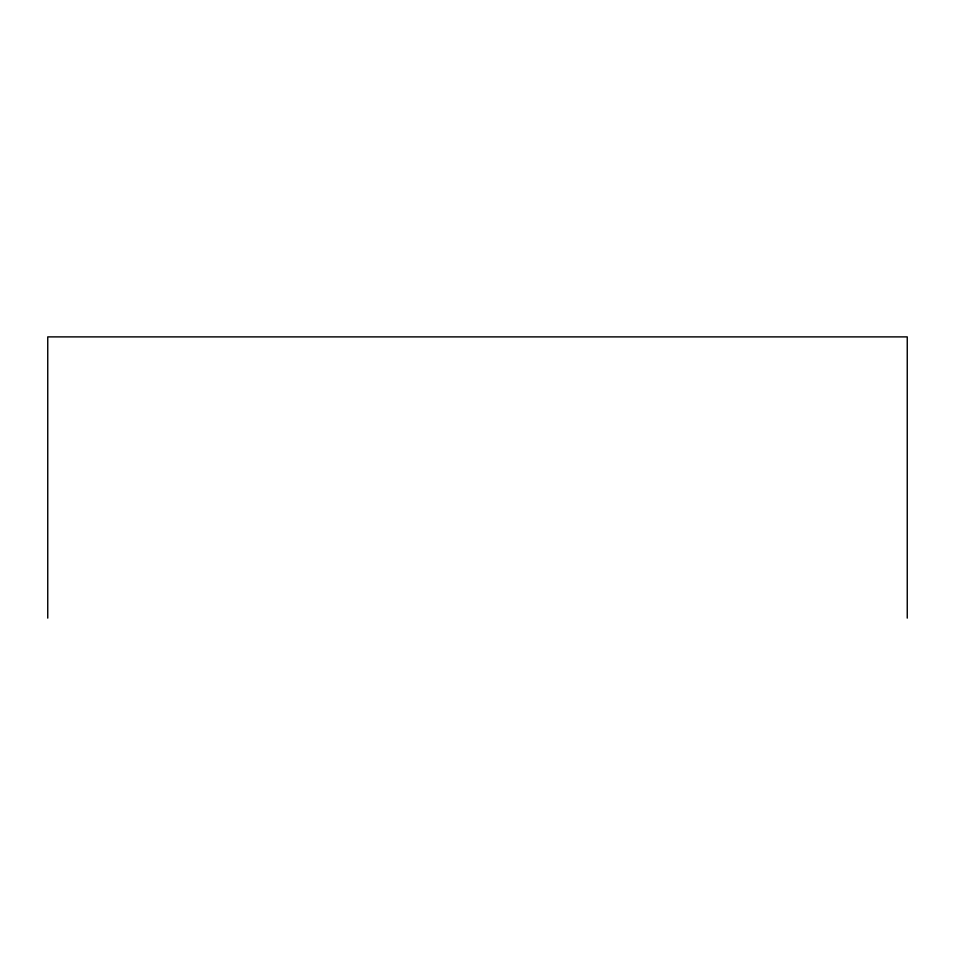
<?xml version="1.0" encoding="UTF-8"?>
<svg xmlns="http://www.w3.org/2000/svg" width="955" height="955" viewBox="0 0 955 955"><rect width="100%" height="100%" fill="white"/><g stroke="black" fill="none" stroke-linecap="round" stroke-linejoin="round"><path stroke-width="1.43" d="M907.25 618.112L907.25 336.888L47.75 336.888L47.75 618.112"/></g></svg>
